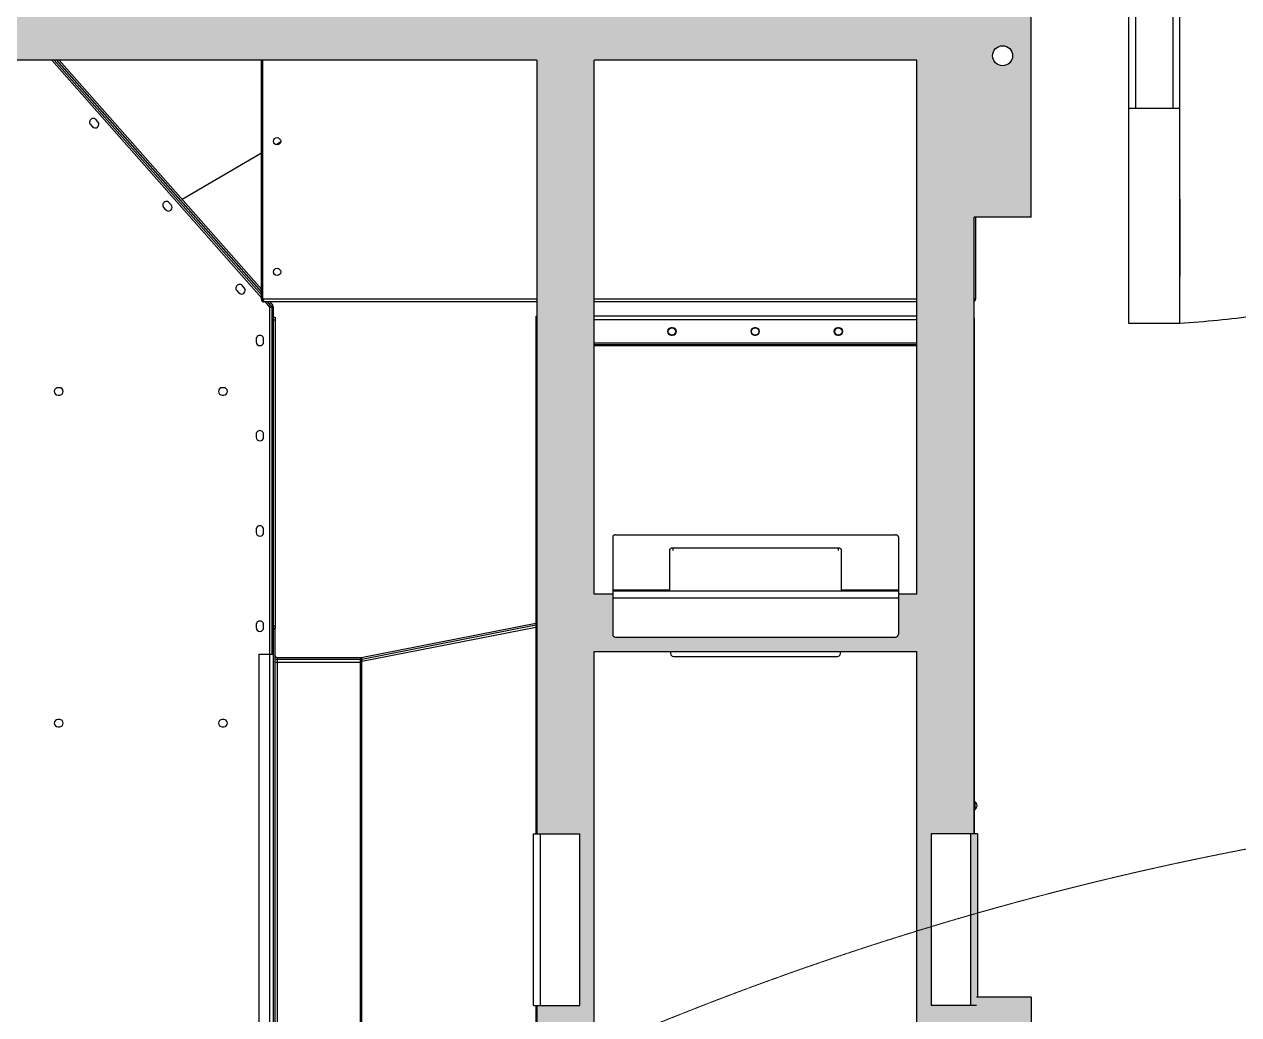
# Model space of a CAD drawing. Header units: millimetres. Extents: x 2822564 to 2991989, y -324396 to -253399.
# Drawn here: x 2933627 to 2934477, y -308972 to -308278 of the extents above; entities that cross this region are included whole.
import ezdxf

# ---------------------------------------------------------------- set-up
doc = ezdxf.new("R2010")
doc.units = ezdxf.units.MM
doc.linetypes.add('12017_XPLAN_GROUND$0$HIDDEN', pattern=[0.375, 0.25, -0.125])
doc.layers.add('KATCHIN', color=253, linetype='12017_XPLAN_GROUND$0$HIDDEN', lineweight=5)
doc.layers.add('LAF Detail', color=7, linetype='Continuous')

# ---------------------------------------------------------------- blocks, each defined once
blk = doc.blocks.new('Hinged 900 - Non Touch')
at = {"color": 3}
for p, q in [((-252036.44, -1446886.31, 0), (-252072.44, -1446886.31, 0)), ((-252072.44, -1446886.31, 0), (-252072.44, -1447787.31, 0)), ((-252036.44, -1447787.31, 0), (-252036.44, -1446886.31, 0)), ((-252072.44, -1446973.31, 0), (-252072.44, -1446919.31, 0)), ((-252036.44, -1446973.31, 0), (-252036.44, -1446919.31, 0)), ((-252036.44, -1447036.81, 0), (-252072.44, -1447036.81, 0)), ((-252067.44, -1447636.81, 0), (-252067.44, -1447036.81, 0)), ((-252041.44, -1447636.81, 0), (-252041.44, -1447036.81, 0))]:
    blk.add_line(p, q, dxfattribs=at)
blk.add_arc((-252006.58, -1447803.31, 0), 919.36, 94.10813, 97.41181, dxfattribs=at)
blk = doc.blocks.new('Surgery Zone')
at = {"layer": 'KATCHIN', "color": 85, "ltscale": 1.1, "true_color": 0x58ba48}
blk.add_circle((1610637.8, -562746.67, 0), 2200, dxfattribs=at)
blk = doc.blocks.new('LAF')
at = {"layer": 'LAF Detail'}
h = blk.add_hatch(color=1, dxfattribs=at)
h.dxf.hatch_style = 1
h.paths.add_polyline_path([(1750, 1297.5), (-1750, 1297.5), (-1750, 1257.5), (1750, 1257.5)])
h.paths.add_polyline_path([(-1257.5, 1750), (-1297.5, 1750), (-1297.5, 1297.5), (-1257.5, 1297.5)])
h.paths.add_polyline_path([(1297.5, 1750), (1257.5, 1750), (1257.5, 1297.5), (1297.5, 1297.5)])
h.paths.add_polyline_path([(1297.5, -1297.5), (1257.5, -1297.5), (1257.5, -1750), (1297.5, -1750)])
h.paths.add_polyline_path([(1750, -1257.5), (-1750, -1257.5), (-1750, -1297.5), (1750, -1297.5)])
h.paths.add_polyline_path([(-1257.5, -1297.5), (-1297.5, -1297.5), (-1297.5, -1750), (-1257.5, -1750)])
h.paths.add_polyline_path([(2764.71, 1882.33), (2614.71, 1882.33), (2614.71, 1842.33), (2068.71, 1842.33), (2068.71, 1882.33), (1918.71, 1882.33), (1918.71, 567.33), (2068.71, 567.33), (2068.71, 604.83), (2182.96, 604.83), (2182.96, 609.83), (2062.96, 609.83), (2062.96, 637.33), (2182.96, 637.33), (2182.96, 607.33), (2614.71, 607.33), (2614.71, 567.33), (2764.71, 567.33)])
h.paths.add_polyline_path([(1958.71, 1802.33), (2724.71, 1802.33), (2724.71, 913.33), (2182.96, 913.33), (2182.96, 883.33), (2062.96, 883.33), (2062.96, 913.33), (1958.71, 913.33)], flags=16)
h.paths.add_polyline_path([(1958.91, 1526.82, 1), (1964.01, 1526.82, 1)], flags=0)
h.paths.add_polyline_path([(1958.91, 1314.57, 1), (1964.01, 1314.57, 1)], flags=0)
h.paths.add_polyline_path([(2150.96, 1529.42), (2151.96, 1529.42, -1), (2151.96, 1524.22), (2150.96, 1524.22, -1)], flags=0)
h.paths.add_polyline_path([(2148.91, 1526.82, -1), (2154.01, 1526.82, -1)], flags=0)
h.paths.add_polyline_path([(2150.96, 1317.17), (2151.96, 1317.17, -1), (2151.96, 1311.97), (2150.96, 1311.97, -1)], flags=0)
h.paths.add_polyline_path([(2154.01, 1314.57, -1), (2148.91, 1314.57, -1)], flags=0)
h.paths.add_polyline_path([(1999.98, 1717.61), (2001.48, 1718.93, -1), (2004.92, 1715.03), (2003.42, 1713.71, -1)], flags=0)
h.paths.add_polyline_path([(2257.9, 1477.7), (2257.9, 1478.7, -1), (2263.1, 1478.7), (2263.1, 1477.7, -1)], flags=0)
h.paths.add_polyline_path([(2257.9, 1363.7, -1), (2263.1, 1363.7), (2263.1, 1362.7, -1), (2257.9, 1362.7)], flags=0)
h.paths.add_polyline_path([(2562.37, 1106.33), (2724.71, 1249.45), (2724.71, 1249.67), (2562.11, 1106.33)], flags=0)
h.paths.add_polyline_path([(2556.83, 1105.18), (2557.03, 1105.18), (2557.18, 1105.31, 0.093249)], flags=0)
h.paths.add_polyline_path([(2308.71, 1100.33), (2551.52, 1100.33), (2555.34, 1103.7), (2555.34, 1104.33, -0.414214), (2557.34, 1106.33), (2557.34, 1105.18, 0.12943), (2555.34, 1104.33), (2555.34, 1100.36), (2552.46, 1097.83), (2544.7, 1097.83), (2544.7, 1096.58), (2326.67, 1096.58), (2307.71, 1096.58, 0.414214), (2306.46, 1095.33), (2306.46, 1036.7, 0.080761), (2306.53, 1036.3), (2306.52, 1036.3), (2330.51, 914.08), (2357.47, 914.08), (2544.09, 914.08), (2544.09, 913.83), (2544.09, 913.33), (2543.74, 913.33), (2419.62, 913.83), (2365.97, 913.83), (2357.56, 914.08), (2357.56, 913.33), (2357.47, 913.33), (2357.47, 914.08), (2327.52, 914.08), (2303.53, 1036.3), (1958.71, 1036.3), (1958.71, 1036.89), (2302.96, 1036.89), (2302.96, 1096.58), (2326.46, 1096.58), (2326.46, 1097.83), (2308.71, 1097.83)], flags=0)
h.paths.add_polyline_path([(2305.21, 1036.7, 0.09518), (2305.39, 1035.77, 0.113938), (2303.61, 1035.86), (2305.21, 1036.1)], flags=0)
h.paths.add_polyline_path([(2257.9, 1592.7), (2257.9, 1593.7, -1), (2263.1, 1593.7), (2263.1, 1592.7, -1)], flags=0)
h.paths.add_polyline_path([(2058.09, 1768.83), (2059.59, 1770.16, -1), (2063.03, 1766.26), (2061.53, 1764.93, -1)], flags=0)
h.paths.add_polyline_path([(2263.1, 1248.7), (2263.1, 1247.7, -1), (2257.9, 1247.7), (2257.9, 1248.7, -1)], flags=0)
h.paths.add_polyline_path([(2444.03, 1411.71, 0.956183), (2444.03, 1429.69, -0.066402)], flags=0)
h.paths.add_polyline_path([(2426.83, 1429.7), (2427.63, 1429.7, 0.022091), (2426.83, 1429.66, 11.266721), (2426.83, 1411.7), (2427.63, 1411.7, -0.022091), (2426.83, 1411.73, -11.266721)], flags=0)
h.paths.add_polyline_path([(2426.63, 1420.7, -1), (2326.63, 1420.7, -1)], flags=0)
h.paths.add_polyline_path([(2339.47, 1461.36, -1), (2332.47, 1461.36, -1)], flags=0)
h.paths.add_polyline_path([(2338.47, 1461.36, -1), (2333.47, 1461.36, -1)], flags=0)
h.paths.add_polyline_path([(2339.47, 1380.04, -1), (2332.47, 1380.04, -1)], flags=0)
h.paths.add_polyline_path([(2338.47, 1380.04, -1), (2333.47, 1380.04, -1)], flags=0)
h.paths.add_polyline_path([(2340.96, 1529.42), (2341.96, 1529.42, -1), (2341.96, 1524.22), (2340.96, 1524.22, -1)], flags=0)
h.paths.add_polyline_path([(2344.01, 1526.82, -1), (2338.91, 1526.82, -1)], flags=0)
h.paths.add_polyline_path([(2257.9, 1692.7), (2257.9, 1693.7, -1), (2263.1, 1693.7), (2263.1, 1692.7, -1)], flags=0)
h.paths.add_polyline_path([(2340.96, 1317.17), (2341.96, 1317.17, -1), (2341.96, 1311.97), (2340.96, 1311.97, -1)], flags=0)
h.paths.add_polyline_path([(2344.01, 1314.57, -1), (2338.91, 1314.57, -1)], flags=0)
h.paths.add_polyline_path([(1948.71, 1862.33, -1), (1962.71, 1862.33, -1)], flags=16)
h.paths.add_polyline_path([(2263.1, 1133.7), (2263.1, 1132.7, -1), (2257.9, 1132.7), (2257.9, 1133.7, -1)], flags=0)
h.paths.add_polyline_path([(2420.79, 1461.36, -1), (2413.79, 1461.36, -1)], flags=0)
h.paths.add_polyline_path([(2419.79, 1461.36, -1), (2414.79, 1461.36, -1)], flags=0)
h.paths.add_polyline_path([(2420.79, 1380.04, -1), (2413.79, 1380.04, -1)], flags=0)
h.paths.add_polyline_path([(2419.79, 1380.04, -1), (2414.79, 1380.04, -1)], flags=0)
h.paths.add_polyline_path([(2257.9, 1792.7), (2257.9, 1793.7, -1), (2263.1, 1793.7), (2263.1, 1792.7, -1)], flags=0)
h.paths.add_polyline_path([(2551.52, 1100.33, 0.016832), (2552.03, 1099.11), (2552.06, 1099.08), (2551.94, 1099.08), (2551.94, 1099.03), (2551.95, 1099.04, -0.00829)], flags=0)
h.paths.add_polyline_path([(2327.37, 1109.93), (2329.37, 1109.93, -1), (2329.37, 1104.73), (2327.37, 1104.73, -1)], flags=0)
h.paths.add_polyline_path([(2490.15, 1477.7), (2490.15, 1478.7, -1), (2495.35, 1478.7), (2495.35, 1477.7, -1)], flags=0)
h.paths.add_polyline_path([(2490.15, 1363.7, -1), (2495.35, 1363.7), (2495.35, 1362.7, -1), (2490.15, 1362.7)], flags=0)
h.paths.add_polyline_path([(2394.04, 1109.93), (2396.04, 1109.93, -1), (2396.04, 1104.73), (2394.04, 1104.73, -1)], flags=0)
h.paths.add_polyline_path([(1958.71, 873.33), (2310.71, 873.33), (2310.71, 647.33), (1958.71, 647.33)], flags=16)
h.paths.add_polyline_path([(2490.15, 1592.7), (2490.15, 1593.7, -1), (2495.35, 1593.7), (2495.35, 1592.7, -1)], flags=0)
h.paths.add_polyline_path([(2490.15, 1248.7, -1), (2495.35, 1248.7), (2495.35, 1247.7, -1), (2490.15, 1247.7)], flags=0)
h.paths.add_polyline_path([(2530.96, 1529.42), (2531.96, 1529.42, -1), (2531.96, 1524.22), (2530.96, 1524.22, -1)], flags=0)
h.paths.add_polyline_path([(2534.01, 1526.82, -1), (2528.91, 1526.82, -1)], flags=0)
h.paths.add_polyline_path([(2530.96, 1317.17), (2531.96, 1317.17, -1), (2531.96, 1311.97), (2530.96, 1311.97, -1)], flags=0)
h.paths.add_polyline_path([(2534.01, 1314.57, -1), (2528.91, 1314.57, -1)], flags=0)
h.paths.add_polyline_path([(2490.15, 1692.7), (2490.15, 1693.7, -1), (2495.35, 1693.7), (2495.35, 1692.7, -1)], flags=0)
h.paths.add_polyline_path([(2460.71, 1109.93), (2462.71, 1109.93, -1), (2462.71, 1104.73), (2460.71, 1104.73, -1)], flags=0)
h.paths.add_polyline_path([(2495.35, 1133.7), (2495.35, 1132.7, -1), (2490.15, 1132.7), (2490.15, 1133.7, -1)], flags=0)
h.paths.add_polyline_path([(2490.15, 1792.7), (2490.15, 1793.7, -1), (2495.35, 1793.7), (2495.35, 1792.7, -1)], flags=0)
h.paths.add_polyline_path([(2527.37, 1109.93), (2529.37, 1109.93, -1), (2529.37, 1104.73), (2527.37, 1104.73, -1)], flags=0)
h.paths.add_polyline_path([(2322.71, 860.33), (2350.71, 860.33), (2350.71, 873.33), (2724.71, 873.33), (2724.71, 647.33), (2350.71, 647.33), (2350.71, 660.33), (2322.71, 660.33, -0.414214), (2320.71, 662.33), (2320.71, 858.33, -0.414214)], flags=16)
h.paths.add_polyline_path([(2561.78, 1122.17), (2563.28, 1123.49, -1), (2566.72, 1119.59), (2565.22, 1118.27, -1)], flags=0)
h.paths.add_polyline_path([(2353.84, 820.33), (2353.84, 860.33), (2353.71, 820.33)], flags=0)
h.paths.add_polyline_path([(2578.89, 1095.33, -1), (2573.79, 1095.33, -1)], flags=0)
h.paths.add_polyline_path([(2619.89, 1173.4), (2621.39, 1174.72, -1), (2624.83, 1170.82), (2623.33, 1169.5, -1)], flags=0)
h.paths.add_polyline_path([(2392.27, 858.81), (2392.27, 662.33), (2392.24, 661.94), (2392, 660.73), (2391.45, 660.48), (2391.68, 660.66), (2391.88, 660.91), (2392.04, 661.21), (2392.17, 661.56), (2392.24, 661.94), (2392.27, 662.33), (2392.27, 858.33), (2392.24, 858.72), (2392, 859.92), (2391.85, 859.99)], flags=0)
h.paths.add_polyline_path([(2383.41, 818.33), (2383.24, 818.33), (2383.24, 702.33), (2383.21, 701.94), (2382.97, 700.73), (2382.09, 700.33), (2381.91, 700.33), (2382.17, 700.36), (2382.42, 700.48), (2382.65, 700.66), (2382.85, 700.91), (2383.01, 701.21), (2383.14, 701.56), (2383.21, 701.94), (2383.24, 702.33), (2383.24, 818.33), (2383.21, 818.72), (2382.97, 819.92), (2382.82, 819.99)], flags=0)
h.paths.add_polyline_path([(2623.33, 1770.16), (2624.83, 1768.83, -1), (2621.39, 1764.93), (2619.89, 1766.26, -1)], flags=0)
h.paths.add_polyline_path([(2678, 1224.62), (2679.51, 1225.95, -1), (2682.94, 1222.04), (2681.44, 1220.72, -1)], flags=0)
h.paths.add_polyline_path([(2720.96, 1529.42), (2721.96, 1529.42, -1), (2721.96, 1524.22), (2720.96, 1524.22, -1)], flags=0)
h.paths.add_polyline_path([(2724.01, 1526.82, -1), (2718.91, 1526.82, -1)], flags=0)
h.paths.add_polyline_path([(2720.96, 1317.17), (2721.96, 1317.17, -1), (2721.96, 1311.97), (2720.96, 1311.97, -1)], flags=0)
h.paths.add_polyline_path([(2724.01, 1314.57, -1), (2718.91, 1314.57, -1)], flags=0)
h.paths.add_polyline_path([(2681.44, 1718.93), (2682.94, 1717.61, -1), (2679.51, 1713.71), (2678, 1715.03, -1)], flags=0)
h.paths.add_polyline_path([(2665.39, 1096.04), (2667.26, 1092.84, 0.483498), (2670.39, 1095.33, 0.867202)], flags=0)
h.paths.add_polyline_path([(1962.71, 587.33, -1), (1948.71, 587.33, -1)], flags=16)
h.paths.add_polyline_path([(2537.32, 819.35), (2537.32, 818.35, -1), (2532.12, 818.35), (2532.12, 819.35, -1)], flags=0)
h.paths.add_polyline_path([(2537.27, 818.85, -1), (2532.17, 818.85, -1)], flags=0)
h.paths.add_polyline_path([(2720.71, 1862.33, -1), (2734.71, 1862.33, -1)], flags=16)
h.paths.add_polyline_path([(2537.32, 761.08), (2537.32, 760.08, -1), (2532.12, 760.08), (2532.12, 761.08, -1)], flags=0)
h.paths.add_polyline_path([(2537.27, 760.58, -1), (2532.17, 760.58, -1)], flags=0)
h.paths.add_polyline_path([(2537.32, 702.8), (2537.32, 701.8, -1), (2532.12, 701.8), (2532.12, 702.8, -1)], flags=0)
h.paths.add_polyline_path([(2537.27, 702.3, -1), (2532.17, 702.3, -1)], flags=0)
h.paths.add_polyline_path([(2734.71, 587.33, -1), (2720.71, 587.33, -1)], flags=16)
h.paths.add_polyline_path([(1297.5, 1257.5), (1257.5, 1257.5), (1257.5, -1257.5), (1297.5, -1257.5)])
h.paths.add_polyline_path([(-1257.5, 1257.5), (-1297.5, 1257.5), (-1297.5, -1257.5), (-1257.5, -1257.5)])
at = {"layer": 'LAF Detail', "color": 3, "linetype": 'Continuous', "lineweight": 25}
for p, q in [((2724.71, 913.33), (2724.71, 1802.33)), ((2724.71, 1253), (2558.33, 1106.33)), ((2724.71, 1251.33), (2560.22, 1106.33)), ((2257.9, 1248.7), (2257.9, 1247.7)), ((2263.1, 1247.7), (2263.1, 1248.7)), ((2490.15, 1248.7), (2490.15, 1247.7)), ((2495.35, 1247.7), (2495.35, 1248.7)), ((2724.71, 1249.67), (2562.11, 1106.33)), ((2724.71, 1249.45), (2562.37, 1106.33)), ((2724.71, 1247.78), (2564.26, 1106.33)), ((2679.51, 1225.95), (2678, 1224.62)), ((2681.44, 1220.72), (2682.94, 1222.04)), ((2621.39, 1174.72), (2619.89, 1173.4)), ((2623.33, 1169.5), (2624.83, 1170.82)), ((2659.39, 1106.33), (2627.09, 1161.71)), ((2257.9, 1133.7), (2257.9, 1132.7)), ((2263.1, 1132.7), (2263.1, 1133.7)), ((2490.15, 1133.7), (2490.15, 1132.7)), ((2495.35, 1132.7), (2495.35, 1133.7)), ((2563.28, 1123.49), (2561.78, 1122.17)), ((2565.22, 1118.27), (2566.72, 1119.59)), ((1958.71, 1107.83), (2308.71, 1107.83)), ((2308.71, 1107.83), (2308.71, 1097.83)), ((2329.37, 1109.93), (2327.37, 1109.93)), ((2396.04, 1109.93), (2394.04, 1109.93)), ((2462.71, 1109.93), (2460.71, 1109.93)), ((2529.37, 1109.93), (2527.37, 1109.93)), ((2557.34, 1106.33), (2724.71, 1106.33)), ((2557.34, 913.33), (2557.34, 1106.33)), ((1958.71, 1100.33), (2551.52, 1100.33)), ((1958.71, 1097.83), (2551.94, 1097.83)), ((2551.94, 1099.08), (2308.71, 1099.08)), ((2326.46, 1097.83), (2326.46, 1096.58)), ((2326.67, 1096.58), (2326.67, 1097.83)), ((2327.37, 1104.73), (2329.37, 1104.73)), ((2328.67, 1097.83), (2328.67, 1096.58)), ((2394.04, 1104.73), (2396.04, 1104.73)), ((2460.71, 1104.73), (2462.71, 1104.73)), ((2527.37, 1104.73), (2529.37, 1104.73)), ((2542.7, 1096.58), (2542.7, 1097.83)), ((2544.7, 1097.83), (2544.7, 1096.58)), ((2555.34, 1103.7), (2551.52, 1100.33)), ((2551.94, 1097.83), (2551.94, 1099.08)), ((2555.34, 1102.03), (2552.03, 1099.11)), ((2552.86, 1098.17), (2552.03, 1099.11)), ((2555.34, 1100.36), (2552.86, 1098.17)), ((2555.34, 913.33), (2555.34, 1104.33)), ((2557.18, 1105.31), (2556.89, 1105.06)), ((2557.34, 1105.18), (2724.71, 1105.18)), ((1958.71, 1096.58), (2326.46, 1096.58)), ((2306.46, 1095.33), (1958.71, 1095.33)), ((2302.96, 1036.3), (2302.96, 1096.58)), ((2305.21, 1095.33), (2305.21, 1036.7)), ((2306.46, 1095.33), (2306.46, 1036.7)), ((2544.7, 1096.58), (2326.67, 1096.58)), ((2667.26, 1092.84), (2665.39, 1096.04)), ((1958.71, 1036.89), (2305.21, 1036.89)), ((2306.52, 1036.3), (1958.71, 1036.3)), ((2303.61, 1035.86), (2306.52, 1036.3)), ((2327.52, 914.08), (2303.61, 1035.86)), ((2305.21, 1036.7), (2306.46, 1036.7)), ((2305.29, 1036.06), (2329.24, 914.08)), ((2305.7, 1036.3), (2306.49, 1036.46)), ((2306.49, 1036.46), (2330.51, 914.08)), ((2062.96, 914.08), (1958.71, 914.08)), ((2062.96, 913.83), (1958.71, 913.83)), ((2062.96, 913.33), (1958.71, 913.33)), ((2062.96, 915.83), (2062.96, 883.33)), ((2062.96, 915.83), (2182.96, 915.83)), ((2062.96, 910.83), (2182.96, 910.83)), ((2182.96, 915.83), (2182.96, 883.33)), ((2357.47, 914.08), (2182.96, 914.08)), ((2346.71, 913.83), (2182.96, 913.83)), ((2724.71, 913.33), (2182.96, 913.33)), ((2357.47, 913.33), (2357.47, 914.08)), ((2544.09, 914.08), (2357.56, 914.08)), ((2357.56, 913.33), (2357.56, 914.08)), ((2358.5, 913.33), (2358.5, 914.08)), ((2538.4, 913.83), (2365.97, 913.83)), ((2543.74, 913.33), (2543.74, 914.08)), ((2544.09, 913.33), (2544.09, 914.08)), ((2544.09, 913.83), (2545.34, 913.83)), ((2545.34, 913.83), (2545.34, 913.33)), ((2062.96, 883.33), (2182.96, 883.33)), ((1958.71, 873.33), (2310.71, 873.33)), ((2310.71, 873.33), (2310.71, 647.33)), ((2350.71, 873.33), (2724.71, 873.33)), ((2350.71, 860.33), (2350.71, 873.33)), ((2524.72, 647.33), (2524.72, 873.33)), ((2525.34, 647.33), (2525.34, 873.33)), ((2526.59, 647.33), (2526.59, 873.33)), ((2542.84, 647.33), (2542.84, 873.33)), ((2545.34, 647.33), (2545.34, 873.33)), ((2555.34, 647.33), (2555.34, 873.33)), ((2557.34, 647.33), (2557.34, 873.33)), ((2724.71, 647.33), (2724.71, 873.33)), ((2390.94, 860.33), (2322.71, 860.33)), ((2348.21, 860.33), (2348.21, 660.33)), ((2353.21, 860.33), (2353.21, 660.33)), ((2353.84, 860.33), (2353.84, 820.33)), ((2320.71, 858.33), (2320.71, 662.33)), ((2392.27, 858.33), (2392.27, 662.33)), ((2307.21, 817.83), (2307.21, 702.83)), ((2310.71, 819.83), (2309.21, 819.83)), ((2353.21, 820.33), (2381.91, 820.33)), ((2383.24, 818.33), (2381.37, 818.33)), ((2383.24, 818.33), (2383.24, 702.33)), ((2532.12, 819.35), (2532.12, 818.35)), ((2537.32, 818.35), (2537.32, 819.35)), ((2532.12, 761.08), (2532.12, 760.08)), ((2537.32, 760.08), (2537.32, 761.08)), ((2309.21, 700.83), (2310.71, 700.83)), ((2381.91, 700.33), (2353.21, 700.33)), ((2353.84, 700.33), (2353.84, 660.33)), ((2381.37, 702.33), (2383.24, 702.33)), ((2532.12, 702.8), (2532.12, 701.8)), ((2537.32, 701.8), (2537.32, 702.8)), ((2390.94, 660.33), (2322.71, 660.33)), ((2350.71, 647.33), (2350.71, 660.33)), ((1958.71, 647.33), (2310.71, 647.33)), ((2350.71, 647.33), (2724.71, 647.33)), ((2062.96, 605.5), (2062.96, 637.33)), ((2182.96, 637.33), (2062.96, 637.33)), ((2182.96, 604.83), (2182.96, 637.33)), ((2182.96, 609.83), (2062.96, 609.83)), ((2068.71, 567.33), (2068.71, 605.5)), ((2182.96, 604.83), (2068.71, 604.83)), ((2182.96, 607.33), (2614.71, 607.33)), ((2182.96, 607.08), (2357.47, 607.08)), ((2201.2, 605.83), (2199.95, 607.08)), ((2201.2, 605.83), (2202.08, 606.71)), ((2202.08, 606.71), (2201.71, 607.08)), ((2204.21, 607.08), (2203.85, 606.71)), ((2203.85, 606.71), (2204.73, 605.83)), ((2205.98, 607.08), (2204.73, 605.83)), ((2357.47, 607.33), (2357.47, 607.08)), ((2357.56, 607.33), (2357.56, 607.08)), ((2357.56, 607.08), (2544.09, 607.08)), ((2358.5, 607.33), (2358.5, 607.08)), ((2543.74, 607.33), (2543.74, 607.08)), ((2544.09, 607.33), (2544.09, 607.08)), ((2557.34, 606.33), (2557.34, 607.33)), ((2614.71, 606.33), (2557.34, 606.33)), ((2614.71, 567.33), (2614.71, 607.33)), ((2068.71, 567.33), (1918.71, 567.33)), ((2614.71, 567.33), (2764.71, 567.33))]:
    blk.add_line(p, q, dxfattribs=at)
at = {"layer": 'LAF Detail', "color": 3, "linetype": 'Continuous', "lineweight": 25, "flags": 128}
for points in [[(2392.27, 858.33), (2392.24, 858.72), (2392.17, 859.09), (2392.04, 859.44), (2391.88, 859.74), (2391.68, 859.99), (2391.45, 860.17), (2391.2, 860.29), (2390.94, 860.33)], [(2381.91, 820.33), (2382.17, 820.29), (2382.42, 820.17), (2382.65, 819.99), (2382.85, 819.74), (2383.01, 819.44), (2383.14, 819.09), (2383.21, 818.72), (2383.24, 818.33)], [(2383.24, 702.33), (2383.21, 701.94), (2383.14, 701.56), (2383.01, 701.21), (2382.85, 700.91), (2382.65, 700.66), (2382.42, 700.48), (2382.17, 700.36), (2381.91, 700.33)], [(2390.94, 660.33), (2391.2, 660.36), (2391.45, 660.48), (2391.68, 660.66), (2391.88, 660.91), (2392.04, 661.21), (2392.17, 661.56), (2392.24, 661.94), (2392.27, 662.33)]]:
    blk.add_lwpolyline(points, dxfattribs=at)
at = {"layer": 'LAF Detail', "color": 3, "linetype": 'Continuous', "lineweight": 25}
for centre, radius in [((2576.34, 1095.33), 2.55), ((2667.84, 1095.33), 2.55), ((2534.72, 818.85), 2.55), ((2534.72, 760.58), 2.55), ((2534.72, 702.3), 2.55), ((2727.71, 587.33), 7)]:
    blk.add_circle(centre, radius, dxfattribs=at)
for centre, radius, start, end in [((2260.5, 1248.7), 2.6, 0, 180), ((2492.75, 1248.7), 2.6, 0, 180), ((2260.5, 1247.7), 2.6, 180, 0), ((2492.75, 1247.7), 2.6, 180, 0), ((2679.72, 1222.67), 2.6, 131.39671, 311.39671), ((2681.22, 1224), 2.6, 311.39671, 131.39671), ((2621.61, 1171.45), 2.6, 131.39671, 311.39671), ((2623.11, 1172.77), 2.6, 311.39671, 131.39671), ((2260.5, 1133.7), 2.6, 0, 180), ((2260.5, 1132.7), 2.6, 180, 0), ((2492.75, 1133.7), 2.6, 0, 180), ((2492.75, 1132.7), 2.6, 180, 0), ((2565, 1121.54), 2.6, 311.39671, 131.39671), ((2563.5, 1120.22), 2.6, 131.39671, 311.39671), ((2327.37, 1107.33), 2.6, 90, 270), ((2329.37, 1107.33), 2.6, 270, 90), ((2394.04, 1107.33), 2.6, 90, 270), ((2396.04, 1107.33), 2.6, 270, 90), ((2460.71, 1107.33), 2.6, 90, 270), ((2462.71, 1107.33), 2.6, 270, 90), ((2527.37, 1107.33), 2.6, 90, 270), ((2529.37, 1107.33), 2.6, 270, 90), ((2557.34, 1104.33), 2, 90, 180), ((2590.51, 1112.7), 40.91, 197.60153, 199.44797), ((2569.81, 1107.33), 19.59, 200.94339, 204.80053), ((2557.97, 1100.96), 4.27, 98.48373, 127.98293), ((2557.34, 1104.33), 1, 90, 138.92997), ((2307.71, 1095.33), 2.5, 150, 180), ((2307.71, 1095.33), 1.25, 90, 180), ((2304.32, 1031.96), 3.96, 74.95221, 100.25676), ((2307.71, 1036.7), 2.5, 180, 191.10574), ((2307.71, 1036.7), 1.25, 180, 191.10574), ((2346.71, 911.83), 2, 48.59038, 90), ((2366.04, 912.7), 1.13, 93.29161, 146.20756), ((2366.98, 912.7), 1.13, 93.29161, 146.20756), ((2538.33, 912.7), 1.13, 33.79244, 86.70839), ((2322.71, 858.33), 2, 90, 180), ((2309.21, 817.83), 2, 90, 180), ((2534.72, 819.35), 2.6, 0, 180), ((2534.72, 818.35), 2.6, 180, 0), ((2534.72, 761.08), 2.6, 0, 180), ((2534.72, 760.08), 2.6, 180, 0), ((2309.21, 702.83), 2, 180, 270), ((2534.72, 702.8), 2.6, 0, 180), ((2534.72, 701.8), 2.6, 180, 0), ((2322.71, 662.33), 2, 180, 270), ((2202.96, 607.59), 2.5, 225, 315), ((2202.96, 607.59), 1.25, 225, 315), ((2557.34, 608.33), 2, 210, 270)]:
    blk.add_arc(centre, radius, start, end, dxfattribs=at)

msp = doc.modelspace()

# ---------------------------------------------------------------- block references
at = {"rotation": 180}
for name, p in [('Hinged 900 - Non Touch', (2682363.37, -1755373.84, 0)), ('Surgery Zone', (4545536.8, -873762.81, 0))]:
    msp.add_blockref(name, p, dxfattribs=at)

# ---------------------------------------------------------------- next in the draw order: block references
at = {"color": 1, "rotation": 89.99999999999999}
msp.add_blockref('LAF', (2934899, -311027.93, 0), dxfattribs=at)

doc.saveas('drawing.dxf')
